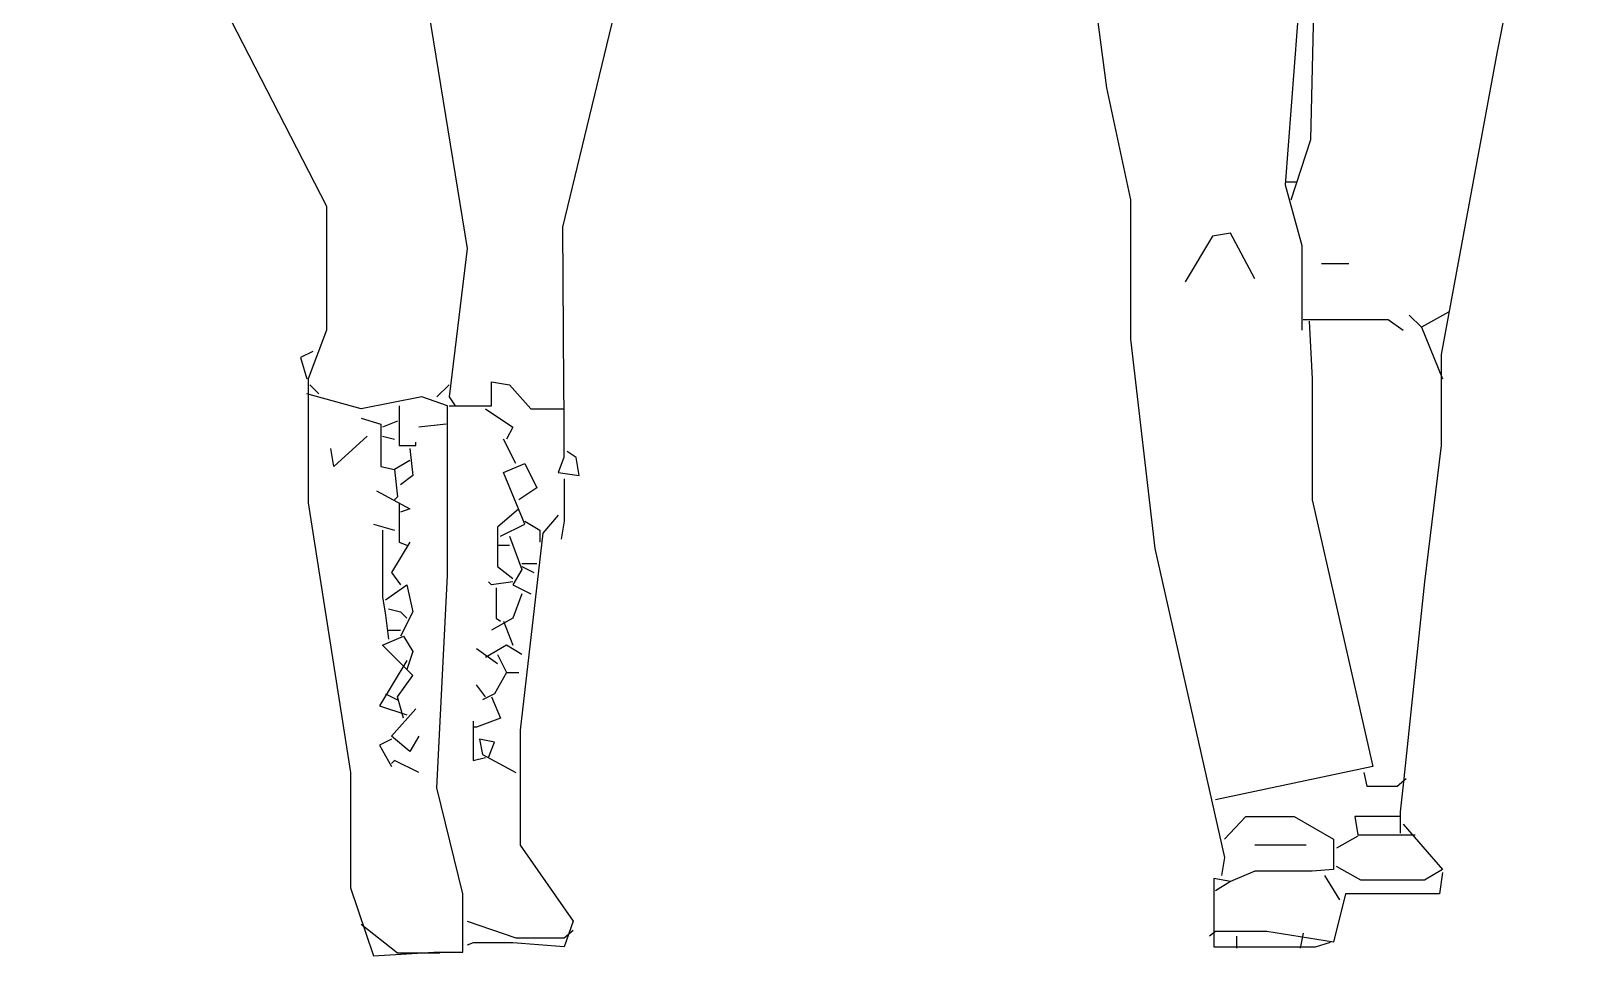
# Model space of a CAD drawing. Header units: millimetres. Extents: x -1587.96 to -1586.67, y 1778.13 to 1779.78.
# Drawn here: x -1587.9 to -1586.874, y 1778.129 to 1778.74 of the extents above; entities that cross this region are included whole.
import ezdxf

# ---------------------------------------------------------------- set-up
doc = ezdxf.new("R2010")
doc.units = ezdxf.units.MM
doc.header["$LTSCALE"] = 10
doc.layers.add('Humanos', color=2, linetype='Continuous')

msp = doc.modelspace()

# ---------------------------------------------------------------- linework, layer by layer
at = {"layer": 'Humanos'}
for points in [[(-1587.6217, 1778.9784), (-1587.6297, 1778.8564), (-1587.6437, 1778.7924), (-1587.6117, 1778.5964), (-1587.6237, 1778.4984), (-1587.6197, 1778.4924)], [(-1587.8997, 1778.9704), (-1587.8837, 1778.9624), (-1587.8177, 1778.9364), (-1587.8057, 1778.9264), (-1587.8057, 1778.8884), (-1587.7957, 1778.8404), (-1587.7797, 1778.7704), (-1587.7047, 1778.6244), (-1587.7047, 1778.5424), (-1587.7167, 1778.5104), (-1587.7167, 1778.4284), (-1587.6887, 1778.2504), (-1587.6887, 1778.1744), (-1587.6737, 1778.1294), (-1587.6337, 1778.1319), (-1587.6147, 1778.1319), (-1587.6147, 1778.1704), (-1587.6317, 1778.2404), (-1587.6247, 1778.3804), (-1587.6247, 1778.4924), (-1587.6417, 1778.4984), (-1587.6817, 1778.4904), (-1587.7177, 1778.5004)], [(-1586.8737, 1778.9644), (-1586.8857, 1778.9584), (-1586.9317, 1778.7264), (-1586.9687, 1778.5264), (-1586.9687, 1778.4664), (-1586.9797, 1778.3764), (-1586.9937, 1778.2424), (-1586.9957, 1778.2244), (-1586.9957, 1778.2104)], [(-1587.0677, 1778.6284), (-1587.0547, 1778.6684), (-1587.0522, 1778.7724), (-1587.0522, 1778.8924), (-1587.0617, 1778.8944), (-1587.0617, 1778.7684), (-1587.0717, 1778.6384), (-1587.0607, 1778.5984), (-1587.0607, 1778.5424)], [(-1587.2097, 1778.8544), (-1587.1897, 1778.7024), (-1587.1737, 1778.6284), (-1587.1737, 1778.5364), (-1587.1577, 1778.3984), (-1587.1117, 1778.1944), (-1587.1137, 1778.1824)], [(-1587.4977, 1778.7984), (-1587.5117, 1778.7644), (-1587.5487, 1778.6104), (-1587.5482, 1778.5064), (-1587.548, 1778.4864), (-1587.548, 1778.4584), (-1587.5517, 1778.4484), (-1587.5377, 1778.4464), (-1587.5397, 1778.4584), (-1587.5457, 1778.4624)], [(-1587.0717, 1778.6404), (-1587.0637, 1778.6404)], [(-1587.0717, 1778.6404), (-1587.0637, 1778.6404)], [(-1587.0717, 1778.6404), (-1587.0637, 1778.6404)], [(-1587.0717, 1778.6404), (-1587.0637, 1778.6404)], [(-1587.0717, 1778.6404), (-1587.0637, 1778.6404)], [(-1587.0717, 1778.6404), (-1587.0637, 1778.6404)], [(-1587.0717, 1778.6404), (-1587.0637, 1778.6404)], [(-1587.0717, 1778.6404), (-1587.0637, 1778.6404)], [(-1587.0717, 1778.6404), (-1587.0637, 1778.6404)], [(-1587.0917, 1778.5764), (-1587.1077, 1778.6064), (-1587.1197, 1778.6044), (-1587.1377, 1778.5744)], [(-1587.0477, 1778.5864), (-1587.0297, 1778.5864)], [(-1587.0477, 1778.5864), (-1587.0297, 1778.5864)], [(-1587.0477, 1778.5864), (-1587.0297, 1778.5864)], [(-1587.0477, 1778.5864), (-1587.0297, 1778.5864)], [(-1587.0477, 1778.5864), (-1587.0297, 1778.5864)], [(-1586.9637, 1778.5544), (-1586.9817, 1778.5444), (-1586.9897, 1778.5524)], [(-1586.9637, 1778.5544), (-1586.9817, 1778.5444), (-1586.9897, 1778.5524)], [(-1586.9637, 1778.5544), (-1586.9817, 1778.5444), (-1586.9897, 1778.5524)], [(-1586.9637, 1778.5544), (-1586.9817, 1778.5444), (-1586.9897, 1778.5524)], [(-1586.9637, 1778.5544), (-1586.9817, 1778.5444), (-1586.9897, 1778.5524)], [(-1587.0557, 1778.5484), (-1587.0537, 1778.5104), (-1587.0537, 1778.4304), (-1587.0137, 1778.2544), (-1587.1177, 1778.2324)], [(-1587.0597, 1778.5494), (-1587.0037, 1778.5494), (-1586.9937, 1778.5424)], [(-1586.9817, 1778.5444), (-1586.9677, 1778.5104)], [(-1586.9817, 1778.5444), (-1586.9677, 1778.5104)], [(-1586.9817, 1778.5444), (-1586.9677, 1778.5104)], [(-1587.7137, 1778.5284), (-1587.7217, 1778.5244), (-1587.7177, 1778.5104)], [(-1587.7137, 1778.5284), (-1587.7217, 1778.5244), (-1587.7177, 1778.5104)], [(-1587.7137, 1778.5284), (-1587.7217, 1778.5244), (-1587.7177, 1778.5104)], [(-1587.7137, 1778.5284), (-1587.7217, 1778.5244), (-1587.7177, 1778.5104)], [(-1587.7137, 1778.5284), (-1587.7217, 1778.5244), (-1587.7177, 1778.5104)], [(-1587.7137, 1778.5284), (-1587.7217, 1778.5244), (-1587.7177, 1778.5104)], [(-1587.7137, 1778.5284), (-1587.7217, 1778.5244), (-1587.7177, 1778.5104)], [(-1587.7137, 1778.5284), (-1587.7217, 1778.5244), (-1587.7177, 1778.5104)], [(-1587.7137, 1778.5284), (-1587.7217, 1778.5244), (-1587.7177, 1778.5104)], [(-1587.7137, 1778.5284), (-1587.7217, 1778.5244), (-1587.7177, 1778.5104)], [(-1587.7157, 1778.5064), (-1587.7097, 1778.5004)], [(-1587.6237, 1778.5064), (-1587.6317, 1778.4984)], [(-1587.6237, 1778.5064), (-1587.6317, 1778.4984)], [(-1587.6237, 1778.5064), (-1587.6317, 1778.4984)], [(-1587.6237, 1778.4924), (-1587.5957, 1778.4924), (-1587.5957, 1778.5084), (-1587.5837, 1778.5064), (-1587.5697, 1778.4904), (-1587.5477, 1778.4904)], [(-1587.6567, 1778.4924), (-1587.6567, 1778.4664), (-1587.6457, 1778.4664), (-1587.6457, 1778.4684)], [(-1587.6567, 1778.4924), (-1587.6567, 1778.4664), (-1587.6457, 1778.4664), (-1587.6457, 1778.4684)], [(-1587.6567, 1778.4924), (-1587.6567, 1778.4664), (-1587.6457, 1778.4664), (-1587.6457, 1778.4684)], [(-1587.6567, 1778.4924), (-1587.6567, 1778.4664), (-1587.6457, 1778.4664), (-1587.6457, 1778.4684)], [(-1587.6567, 1778.4924), (-1587.6567, 1778.4664), (-1587.6457, 1778.4664), (-1587.6457, 1778.4684)], [(-1587.6567, 1778.4924), (-1587.6567, 1778.4664), (-1587.6457, 1778.4664), (-1587.6457, 1778.4684)], [(-1587.6567, 1778.4924), (-1587.6567, 1778.4664), (-1587.6457, 1778.4664), (-1587.6457, 1778.4684)], [(-1587.6567, 1778.4924), (-1587.6567, 1778.4664), (-1587.6457, 1778.4664), (-1587.6457, 1778.4684)], [(-1587.6567, 1778.4924), (-1587.6567, 1778.4664), (-1587.6457, 1778.4664), (-1587.6457, 1778.4684)], [(-1587.6567, 1778.4924), (-1587.6567, 1778.4664), (-1587.6457, 1778.4664), (-1587.6457, 1778.4684)], [(-1587.6567, 1778.4924), (-1587.6567, 1778.4664), (-1587.6457, 1778.4664), (-1587.6457, 1778.4684)], [(-1587.6567, 1778.4924), (-1587.6567, 1778.4664), (-1587.6457, 1778.4664), (-1587.6457, 1778.4684)], [(-1587.5997, 1778.4904), (-1587.5817, 1778.4784), (-1587.5857, 1778.4704)], [(-1587.5997, 1778.4904), (-1587.5817, 1778.4784), (-1587.5857, 1778.4704)], [(-1587.5997, 1778.4904), (-1587.5817, 1778.4784), (-1587.5857, 1778.4704)], [(-1587.5997, 1778.4904), (-1587.5817, 1778.4784), (-1587.5857, 1778.4704)], [(-1587.6817, 1778.4844), (-1587.6687, 1778.4804), (-1587.6687, 1778.4524), (-1587.6597, 1778.4504)], [(-1587.6817, 1778.4844), (-1587.6687, 1778.4804), (-1587.6687, 1778.4524), (-1587.6597, 1778.4504)], [(-1587.6817, 1778.4844), (-1587.6687, 1778.4804), (-1587.6687, 1778.4524), (-1587.6597, 1778.4504)], [(-1587.6817, 1778.4844), (-1587.6687, 1778.4804), (-1587.6687, 1778.4524), (-1587.6597, 1778.4504)], [(-1587.6577, 1778.4824), (-1587.6677, 1778.4784)], [(-1587.6577, 1778.4824), (-1587.6677, 1778.4784)], [(-1587.6577, 1778.4824), (-1587.6677, 1778.4784)], [(-1587.6257, 1778.4804), (-1587.6437, 1778.4784)], [(-1587.6777, 1778.4724), (-1587.6997, 1778.4524), (-1587.7017, 1778.4644)], [(-1587.6777, 1778.4724), (-1587.6997, 1778.4524), (-1587.7017, 1778.4644)], [(-1587.6677, 1778.4724), (-1587.6597, 1778.4704)], [(-1587.6677, 1778.4724), (-1587.6597, 1778.4704)], [(-1587.6677, 1778.4724), (-1587.6597, 1778.4704)], [(-1587.6677, 1778.4724), (-1587.6597, 1778.4704)], [(-1587.5797, 1778.4544), (-1587.5877, 1778.4704)], [(-1587.5797, 1778.4544), (-1587.5877, 1778.4704)], [(-1587.5797, 1778.4544), (-1587.5877, 1778.4704)], [(-1587.5797, 1778.4544), (-1587.5877, 1778.4704)], [(-1587.5797, 1778.4544), (-1587.5877, 1778.4704)], [(-1587.5797, 1778.4544), (-1587.5877, 1778.4704)], [(-1587.5797, 1778.4544), (-1587.5877, 1778.4704)], [(-1587.5797, 1778.4544), (-1587.5877, 1778.4704)], [(-1587.5797, 1778.4544), (-1587.5877, 1778.4704)], [(-1587.6497, 1778.4644), (-1587.6477, 1778.4464), (-1587.6557, 1778.4404)], [(-1587.6497, 1778.4644), (-1587.6477, 1778.4464), (-1587.6557, 1778.4404)], [(-1587.6497, 1778.4644), (-1587.6477, 1778.4464), (-1587.6557, 1778.4404)], [(-1587.6497, 1778.4644), (-1587.6477, 1778.4464), (-1587.6557, 1778.4404)], [(-1587.6497, 1778.4644), (-1587.6477, 1778.4464), (-1587.6557, 1778.4404)], [(-1587.6497, 1778.4644), (-1587.6477, 1778.4464), (-1587.6557, 1778.4404)], [(-1587.6497, 1778.4644), (-1587.6477, 1778.4464), (-1587.6557, 1778.4404)], [(-1587.6497, 1778.4644), (-1587.6477, 1778.4464), (-1587.6557, 1778.4404)], [(-1587.6497, 1778.4644), (-1587.6477, 1778.4464), (-1587.6557, 1778.4404)], [(-1587.6497, 1778.4564), (-1587.6597, 1778.4504), (-1587.6577, 1778.4324), (-1587.6597, 1778.4304)], [(-1587.5897, 1778.4064), (-1587.5737, 1778.4144), (-1587.5877, 1778.4484), (-1587.5737, 1778.4544), (-1587.5657, 1778.4384), (-1587.5777, 1778.4304)], [(-1587.5897, 1778.4064), (-1587.5737, 1778.4144), (-1587.5877, 1778.4484), (-1587.5737, 1778.4544), (-1587.5657, 1778.4384), (-1587.5777, 1778.4304)], [(-1587.5897, 1778.4064), (-1587.5737, 1778.4144), (-1587.5877, 1778.4484), (-1587.5737, 1778.4544), (-1587.5657, 1778.4384), (-1587.5777, 1778.4304)], [(-1587.5897, 1778.4064), (-1587.5737, 1778.4144), (-1587.5877, 1778.4484), (-1587.5737, 1778.4544), (-1587.5657, 1778.4384), (-1587.5777, 1778.4304)], [(-1587.5897, 1778.4064), (-1587.5737, 1778.4144), (-1587.5877, 1778.4484), (-1587.5737, 1778.4544), (-1587.5657, 1778.4384), (-1587.5777, 1778.4304)], [(-1587.5897, 1778.4064), (-1587.5737, 1778.4144), (-1587.5877, 1778.4484), (-1587.5737, 1778.4544), (-1587.5657, 1778.4384), (-1587.5777, 1778.4304)], [(-1587.5897, 1778.4064), (-1587.5737, 1778.4144), (-1587.5877, 1778.4484), (-1587.5737, 1778.4544), (-1587.5657, 1778.4384), (-1587.5777, 1778.4304)], [(-1587.5897, 1778.4064), (-1587.5737, 1778.4144), (-1587.5877, 1778.4484), (-1587.5737, 1778.4544), (-1587.5657, 1778.4384), (-1587.5777, 1778.4304)], [(-1587.5897, 1778.4064), (-1587.5737, 1778.4144), (-1587.5877, 1778.4484), (-1587.5737, 1778.4544), (-1587.5657, 1778.4384), (-1587.5777, 1778.4304)], [(-1587.5897, 1778.4064), (-1587.5737, 1778.4144), (-1587.5877, 1778.4484), (-1587.5737, 1778.4544), (-1587.5657, 1778.4384), (-1587.5777, 1778.4304)], [(-1587.5897, 1778.4064), (-1587.5737, 1778.4144), (-1587.5877, 1778.4484), (-1587.5737, 1778.4544), (-1587.5657, 1778.4384), (-1587.5777, 1778.4304)], [(-1587.5897, 1778.4064), (-1587.5737, 1778.4144), (-1587.5877, 1778.4484), (-1587.5737, 1778.4544), (-1587.5657, 1778.4384), (-1587.5777, 1778.4304)], [(-1587.5477, 1778.4444), (-1587.5477, 1778.4164), (-1587.5497, 1778.4044)], [(-1587.5477, 1778.4444), (-1587.5477, 1778.4164), (-1587.5497, 1778.4044)], [(-1587.6717, 1778.4364), (-1587.6497, 1778.4244), (-1587.6557, 1778.4224)], [(-1587.6567, 1778.4284), (-1587.6567, 1778.4024), (-1587.6517, 1778.4004)], [(-1587.6567, 1778.4284), (-1587.6567, 1778.4024), (-1587.6517, 1778.4004)], [(-1587.6567, 1778.4284), (-1587.6567, 1778.4024), (-1587.6517, 1778.4004)], [(-1587.6567, 1778.4284), (-1587.6567, 1778.4024), (-1587.6517, 1778.4004)], [(-1587.6567, 1778.4284), (-1587.6567, 1778.4024), (-1587.6517, 1778.4004)], [(-1587.6567, 1778.4284), (-1587.6567, 1778.4024), (-1587.6517, 1778.4004)], [(-1587.6567, 1778.4284), (-1587.6567, 1778.4024), (-1587.6517, 1778.4004)], [(-1587.5517, 1778.4204), (-1587.5617, 1778.4084), (-1587.5767, 1778.2784), (-1587.5767, 1778.2024), (-1587.5417, 1778.1524), (-1587.5477, 1778.1354), (-1587.5817, 1778.1379), (-1587.6077, 1778.1379), (-1587.6117, 1778.1364)], [(-1587.5777, 1778.4244), (-1587.5917, 1778.4124), (-1587.5917, 1778.3864), (-1587.5817, 1778.3784)], [(-1587.5777, 1778.4244), (-1587.5917, 1778.4124), (-1587.5917, 1778.3864), (-1587.5817, 1778.3784)], [(-1587.5777, 1778.4244), (-1587.5917, 1778.4124), (-1587.5917, 1778.3864), (-1587.5817, 1778.3784)], [(-1587.5777, 1778.4244), (-1587.5917, 1778.4124), (-1587.5917, 1778.3864), (-1587.5817, 1778.3784)], [(-1587.5777, 1778.4244), (-1587.5917, 1778.4124), (-1587.5917, 1778.3864), (-1587.5817, 1778.3784)], [(-1587.5777, 1778.4244), (-1587.5917, 1778.4124), (-1587.5917, 1778.3864), (-1587.5817, 1778.3784)], [(-1587.6737, 1778.4144), (-1587.6597, 1778.4104)], [(-1587.6737, 1778.4144), (-1587.6597, 1778.4104)], [(-1587.6737, 1778.4144), (-1587.6597, 1778.4104)], [(-1587.6677, 1778.4104), (-1587.6677, 1778.3664), (-1587.6657, 1778.3544), (-1587.6637, 1778.3384)], [(-1587.6677, 1778.4104), (-1587.6677, 1778.3664), (-1587.6657, 1778.3544), (-1587.6637, 1778.3384)], [(-1587.6677, 1778.4104), (-1587.6677, 1778.3664), (-1587.6657, 1778.3544), (-1587.6637, 1778.3384)], [(-1587.5737, 1778.4164), (-1587.5637, 1778.4104), (-1587.5637, 1778.4024)], [(-1587.6497, 1778.4024), (-1587.6617, 1778.3824), (-1587.6557, 1778.3744)], [(-1587.5917, 1778.4004), (-1587.5837, 1778.4004)], [(-1587.5917, 1778.4004), (-1587.5837, 1778.4004)], [(-1587.5917, 1778.4004), (-1587.5837, 1778.4004)], [(-1587.5917, 1778.4004), (-1587.5837, 1778.4004)], [(-1587.5917, 1778.4004), (-1587.5837, 1778.4004)], [(-1587.5837, 1778.4064), (-1587.5757, 1778.3844), (-1587.5817, 1778.3744), (-1587.5697, 1778.3684)], [(-1587.5837, 1778.4064), (-1587.5757, 1778.3844), (-1587.5817, 1778.3744), (-1587.5697, 1778.3684)], [(-1587.5837, 1778.4064), (-1587.5757, 1778.3844), (-1587.5817, 1778.3744), (-1587.5697, 1778.3684)], [(-1587.5757, 1778.3884), (-1587.5657, 1778.3884)], [(-1587.5757, 1778.3884), (-1587.5657, 1778.3884)], [(-1587.5757, 1778.3884), (-1587.5657, 1778.3884)], [(-1587.5757, 1778.3884), (-1587.5657, 1778.3884)], [(-1587.5757, 1778.3864), (-1587.5677, 1778.3824)], [(-1587.5757, 1778.3864), (-1587.5677, 1778.3824)], [(-1587.5757, 1778.3864), (-1587.5677, 1778.3824)], [(-1587.5757, 1778.3864), (-1587.5677, 1778.3824)], [(-1587.5757, 1778.3864), (-1587.5677, 1778.3824)], [(-1587.5757, 1778.3864), (-1587.5677, 1778.3824)], [(-1587.5757, 1778.3864), (-1587.5677, 1778.3824)], [(-1587.5757, 1778.3864), (-1587.5677, 1778.3824)], [(-1587.5757, 1778.3864), (-1587.5677, 1778.3824)], [(-1587.5757, 1778.3864), (-1587.5677, 1778.3824)], [(-1587.5757, 1778.3864), (-1587.5677, 1778.3824)], [(-1587.5757, 1778.3864), (-1587.5677, 1778.3824)], [(-1587.5757, 1778.3864), (-1587.5677, 1778.3824)], [(-1587.5757, 1778.3864), (-1587.5677, 1778.3824)], [(-1587.5757, 1778.3864), (-1587.5677, 1778.3824)], [(-1587.5757, 1778.3864), (-1587.5677, 1778.3824)], [(-1587.5757, 1778.3864), (-1587.5677, 1778.3824)], [(-1587.5757, 1778.3864), (-1587.5677, 1778.3824)], [(-1587.5757, 1778.3864), (-1587.5677, 1778.3824)], [(-1587.5757, 1778.3864), (-1587.5677, 1778.3824)], [(-1587.6657, 1778.3644), (-1587.6517, 1778.3744), (-1587.6477, 1778.3564), (-1587.6557, 1778.3404)], [(-1587.6657, 1778.3644), (-1587.6517, 1778.3744), (-1587.6477, 1778.3564), (-1587.6557, 1778.3404)], [(-1587.6657, 1778.3644), (-1587.6517, 1778.3744), (-1587.6477, 1778.3564), (-1587.6557, 1778.3404)], [(-1587.6657, 1778.3644), (-1587.6517, 1778.3744), (-1587.6477, 1778.3564), (-1587.6557, 1778.3404)], [(-1587.6657, 1778.3644), (-1587.6517, 1778.3744), (-1587.6477, 1778.3564), (-1587.6557, 1778.3404)], [(-1587.5817, 1778.3764), (-1587.5957, 1778.3744), (-1587.5977, 1778.3764)], [(-1587.5757, 1778.3684), (-1587.5817, 1778.3524), (-1587.5957, 1778.3444)], [(-1587.5757, 1778.3684), (-1587.5817, 1778.3524), (-1587.5957, 1778.3444)], [(-1587.5757, 1778.3684), (-1587.5817, 1778.3524), (-1587.5957, 1778.3444)], [(-1587.5927, 1778.3724), (-1587.5927, 1778.3524), (-1587.5897, 1778.3504)], [(-1587.5927, 1778.3724), (-1587.5927, 1778.3524), (-1587.5897, 1778.3504)], [(-1587.6637, 1778.3584), (-1587.6557, 1778.3564), (-1587.6517, 1778.3524)], [(-1587.6637, 1778.3584), (-1587.6557, 1778.3564), (-1587.6517, 1778.3524)], [(-1587.6637, 1778.3584), (-1587.6557, 1778.3564), (-1587.6517, 1778.3524)], [(-1587.5877, 1778.3504), (-1587.5817, 1778.3344)], [(-1587.5877, 1778.3504), (-1587.5817, 1778.3344)], [(-1587.5877, 1778.3504), (-1587.5817, 1778.3344)], [(-1587.5877, 1778.3504), (-1587.5817, 1778.3344)], [(-1587.5877, 1778.3504), (-1587.5817, 1778.3344)], [(-1587.5877, 1778.3504), (-1587.5817, 1778.3344)], [(-1587.5877, 1778.3504), (-1587.5817, 1778.3344)], [(-1587.5877, 1778.3504), (-1587.5817, 1778.3344)], [(-1587.6537, 1778.2864), (-1587.6577, 1778.3004), (-1587.6477, 1778.3144), (-1587.6677, 1778.3344), (-1587.6537, 1778.3404), (-1587.6477, 1778.3304), (-1587.6517, 1778.3184)], [(-1587.6537, 1778.2864), (-1587.6577, 1778.3004), (-1587.6477, 1778.3144), (-1587.6677, 1778.3344), (-1587.6537, 1778.3404), (-1587.6477, 1778.3304), (-1587.6517, 1778.3184)], [(-1587.6537, 1778.2864), (-1587.6577, 1778.3004), (-1587.6477, 1778.3144), (-1587.6677, 1778.3344), (-1587.6537, 1778.3404), (-1587.6477, 1778.3304), (-1587.6517, 1778.3184)], [(-1587.6637, 1778.3444), (-1587.6557, 1778.3444)], [(-1587.6637, 1778.3444), (-1587.6557, 1778.3444)], [(-1587.6637, 1778.3444), (-1587.6557, 1778.3444)], [(-1587.6637, 1778.3444), (-1587.6557, 1778.3444)], [(-1587.6637, 1778.3444), (-1587.6557, 1778.3444)], [(-1587.6637, 1778.3444), (-1587.6557, 1778.3444)], [(-1587.6057, 1778.3324), (-1587.5917, 1778.3224)], [(-1587.6057, 1778.3324), (-1587.5917, 1778.3224)], [(-1587.6057, 1778.3324), (-1587.5917, 1778.3224)], [(-1587.6057, 1778.3324), (-1587.5917, 1778.3224)], [(-1587.6057, 1778.3324), (-1587.5917, 1778.3224)], [(-1587.6057, 1778.3324), (-1587.5917, 1778.3224)], [(-1587.6057, 1778.3324), (-1587.5917, 1778.3224)], [(-1587.6057, 1778.3324), (-1587.5917, 1778.3224)], [(-1587.5757, 1778.3284), (-1587.5857, 1778.3344), (-1587.5997, 1778.3264)], [(-1587.5757, 1778.3284), (-1587.5857, 1778.3344), (-1587.5997, 1778.3264)], [(-1587.5757, 1778.3284), (-1587.5857, 1778.3344), (-1587.5997, 1778.3264)], [(-1587.5917, 1778.3284), (-1587.5857, 1778.3164), (-1587.5777, 1778.3164)], [(-1587.5917, 1778.3284), (-1587.5857, 1778.3164), (-1587.5777, 1778.3164)], [(-1587.5917, 1778.3284), (-1587.5857, 1778.3164), (-1587.5777, 1778.3164)], [(-1587.5917, 1778.3284), (-1587.5857, 1778.3164), (-1587.5777, 1778.3164)], [(-1587.6517, 1778.3244), (-1587.6697, 1778.2944), (-1587.6517, 1778.2884)], [(-1587.6517, 1778.3244), (-1587.6697, 1778.2944), (-1587.6517, 1778.2884)], [(-1587.6517, 1778.3244), (-1587.6697, 1778.2944), (-1587.6517, 1778.2884)], [(-1587.5857, 1778.3164), (-1587.5937, 1778.3024), (-1587.6017, 1778.2984)], [(-1587.5857, 1778.3164), (-1587.5937, 1778.3024), (-1587.6017, 1778.2984)], [(-1587.5857, 1778.3164), (-1587.5937, 1778.3024), (-1587.6017, 1778.2984)], [(-1587.5857, 1778.3164), (-1587.5937, 1778.3024), (-1587.6017, 1778.2984)], [(-1587.5997, 1778.3004), (-1587.6057, 1778.3084)], [(-1587.5997, 1778.3004), (-1587.6057, 1778.3084)], [(-1587.5997, 1778.3004), (-1587.6057, 1778.3084)], [(-1587.5997, 1778.3004), (-1587.6057, 1778.3084)], [(-1587.6657, 1778.3024), (-1587.6577, 1778.2984)], [(-1587.6657, 1778.3024), (-1587.6577, 1778.2984)], [(-1587.5957, 1778.3004), (-1587.5897, 1778.2864), (-1587.6057, 1778.2804), (-1587.6077, 1778.2804)], [(-1587.5957, 1778.3004), (-1587.5897, 1778.2864), (-1587.6057, 1778.2804), (-1587.6077, 1778.2804)], [(-1587.5957, 1778.3004), (-1587.5897, 1778.2864), (-1587.6057, 1778.2804), (-1587.6077, 1778.2804)], [(-1587.5957, 1778.3004), (-1587.5897, 1778.2864), (-1587.6057, 1778.2804), (-1587.6077, 1778.2804)], [(-1587.5957, 1778.3004), (-1587.5897, 1778.2864), (-1587.6057, 1778.2804), (-1587.6077, 1778.2804)], [(-1587.6437, 1778.2744), (-1587.6497, 1778.2644), (-1587.6617, 1778.2744), (-1587.6457, 1778.2924)], [(-1587.6437, 1778.2744), (-1587.6497, 1778.2644), (-1587.6617, 1778.2744), (-1587.6457, 1778.2924)], [(-1587.6437, 1778.2744), (-1587.6497, 1778.2644), (-1587.6617, 1778.2744), (-1587.6457, 1778.2924)], [(-1587.6437, 1778.2744), (-1587.6497, 1778.2644), (-1587.6617, 1778.2744), (-1587.6457, 1778.2924)], [(-1587.6077, 1778.2844), (-1587.6077, 1778.2584), (-1587.5997, 1778.2604)], [(-1587.6617, 1778.2724), (-1587.6697, 1778.2684), (-1587.6617, 1778.2544)], [(-1587.6617, 1778.2724), (-1587.6697, 1778.2684), (-1587.6617, 1778.2544)], [(-1587.6617, 1778.2724), (-1587.6697, 1778.2684), (-1587.6617, 1778.2544)], [(-1587.6617, 1778.2724), (-1587.6697, 1778.2684), (-1587.6617, 1778.2544)], [(-1587.6617, 1778.2724), (-1587.6697, 1778.2684), (-1587.6617, 1778.2544)], [(-1587.6617, 1778.2724), (-1587.6697, 1778.2684), (-1587.6617, 1778.2544)], [(-1587.5977, 1778.2604), (-1587.5937, 1778.2704), (-1587.6037, 1778.2724), (-1587.6017, 1778.2624), (-1587.5797, 1778.2504)], [(-1587.5977, 1778.2604), (-1587.5937, 1778.2704), (-1587.6037, 1778.2724), (-1587.6017, 1778.2624), (-1587.5797, 1778.2504)], [(-1587.5977, 1778.2604), (-1587.5937, 1778.2704), (-1587.6037, 1778.2724), (-1587.6017, 1778.2624), (-1587.5797, 1778.2504)], [(-1587.5977, 1778.2604), (-1587.5937, 1778.2704), (-1587.6037, 1778.2724), (-1587.6017, 1778.2624), (-1587.5797, 1778.2504)], [(-1587.5977, 1778.2604), (-1587.5937, 1778.2704), (-1587.6037, 1778.2724), (-1587.6017, 1778.2624), (-1587.5797, 1778.2504)], [(-1587.5977, 1778.2604), (-1587.5937, 1778.2704), (-1587.6037, 1778.2724), (-1587.6017, 1778.2624), (-1587.5797, 1778.2504)], [(-1587.6437, 1778.2504), (-1587.6597, 1778.2584), (-1587.6617, 1778.2564)], [(-1587.6437, 1778.2504), (-1587.6597, 1778.2584), (-1587.6617, 1778.2564)], [(-1587.6437, 1778.2504), (-1587.6597, 1778.2584), (-1587.6617, 1778.2564)], [(-1587.6437, 1778.2504), (-1587.6597, 1778.2584), (-1587.6617, 1778.2564)], [(-1587.6437, 1778.2504), (-1587.6597, 1778.2584), (-1587.6617, 1778.2564)], [(-1587.0197, 1778.2504), (-1587.0177, 1778.2414), (-1586.9977, 1778.2414), (-1586.9917, 1778.2464)], [(-1587.0197, 1778.2504), (-1587.0177, 1778.2414), (-1586.9977, 1778.2414), (-1586.9917, 1778.2464)], [(-1587.0197, 1778.2504), (-1587.0177, 1778.2414), (-1586.9977, 1778.2414), (-1586.9917, 1778.2464)], [(-1587.0197, 1778.2504), (-1587.0177, 1778.2414), (-1586.9977, 1778.2414), (-1586.9917, 1778.2464)], [(-1587.0197, 1778.2504), (-1587.0177, 1778.2414), (-1586.9977, 1778.2414), (-1586.9917, 1778.2464)], [(-1587.0197, 1778.2504), (-1587.0177, 1778.2414), (-1586.9977, 1778.2414), (-1586.9917, 1778.2464)], [(-1587.0197, 1778.2504), (-1587.0177, 1778.2414), (-1586.9977, 1778.2414), (-1586.9917, 1778.2464)], [(-1587.0197, 1778.2504), (-1587.0177, 1778.2414), (-1586.9977, 1778.2414), (-1586.9917, 1778.2464)], [(-1587.0197, 1778.2504), (-1587.0177, 1778.2414), (-1586.9977, 1778.2414), (-1586.9917, 1778.2464)], [(-1587.0197, 1778.2504), (-1587.0177, 1778.2414), (-1586.9977, 1778.2414), (-1586.9917, 1778.2464)], [(-1587.1117, 1778.2064), (-1587.0977, 1778.2214), (-1587.0657, 1778.2214), (-1587.0397, 1778.2064), (-1587.0397, 1778.1864), (-1587.0537, 1778.1854), (-1587.0917, 1778.1854), (-1587.1077, 1778.1784), (-1587.1187, 1778.1804), (-1587.1187, 1778.1354), (-1587.0517, 1778.1354), (-1587.0417, 1778.1384)], [(-1587.1117, 1778.2064), (-1587.0977, 1778.2214), (-1587.0657, 1778.2214), (-1587.0397, 1778.2064), (-1587.0397, 1778.1864), (-1587.0537, 1778.1854), (-1587.0917, 1778.1854), (-1587.1077, 1778.1784), (-1587.1187, 1778.1804), (-1587.1187, 1778.1354), (-1587.0517, 1778.1354), (-1587.0417, 1778.1384)], [(-1586.9937, 1778.2164), (-1586.9677, 1778.1864), (-1586.9797, 1778.1794), (-1587.0217, 1778.1794), (-1587.0377, 1778.1884)], [(-1586.9937, 1778.2164), (-1586.9677, 1778.1864), (-1586.9797, 1778.1794), (-1587.0217, 1778.1794), (-1587.0377, 1778.1884)], [(-1586.9937, 1778.2164), (-1586.9677, 1778.1864), (-1586.9797, 1778.1794), (-1587.0217, 1778.1794), (-1587.0377, 1778.1884)], [(-1586.9937, 1778.2164), (-1586.9677, 1778.1864), (-1586.9797, 1778.1794), (-1587.0217, 1778.1794), (-1587.0377, 1778.1884)], [(-1586.9937, 1778.2164), (-1586.9677, 1778.1864), (-1586.9797, 1778.1794), (-1587.0217, 1778.1794), (-1587.0377, 1778.1884)], [(-1586.9957, 1778.2214), (-1587.0257, 1778.2214), (-1587.0237, 1778.2094), (-1586.9857, 1778.2094)], [(-1586.9957, 1778.2214), (-1587.0257, 1778.2214), (-1587.0237, 1778.2094), (-1586.9857, 1778.2094)], [(-1586.9957, 1778.2214), (-1587.0257, 1778.2214), (-1587.0237, 1778.2094), (-1586.9857, 1778.2094)], [(-1587.0577, 1778.2024), (-1587.0917, 1778.2024)], [(-1587.0237, 1778.2084), (-1587.0377, 1778.2004)], [(-1587.0237, 1778.2084), (-1587.0377, 1778.2004)], [(-1587.0237, 1778.2084), (-1587.0377, 1778.2004)], [(-1586.9677, 1778.1844), (-1586.9697, 1778.1704), (-1587.0317, 1778.1704), (-1587.0397, 1778.1384), (-1587.0837, 1778.1454), (-1587.1177, 1778.1454), (-1587.1217, 1778.1424)], [(-1586.9677, 1778.1844), (-1586.9697, 1778.1704), (-1587.0317, 1778.1704), (-1587.0397, 1778.1384), (-1587.0837, 1778.1454), (-1587.1177, 1778.1454), (-1587.1217, 1778.1424)], [(-1586.9677, 1778.1844), (-1586.9697, 1778.1704), (-1587.0317, 1778.1704), (-1587.0397, 1778.1384), (-1587.0837, 1778.1454), (-1587.1177, 1778.1454), (-1587.1217, 1778.1424)], [(-1587.0457, 1778.1824), (-1587.0357, 1778.1664)], [(-1587.0457, 1778.1824), (-1587.0357, 1778.1664)], [(-1587.0457, 1778.1824), (-1587.0357, 1778.1664)], [(-1587.0457, 1778.1824), (-1587.0357, 1778.1664)], [(-1587.0457, 1778.1824), (-1587.0357, 1778.1664)], [(-1587.1077, 1778.1784), (-1587.1177, 1778.1724)], [(-1587.6117, 1778.1524), (-1587.5797, 1778.1414), (-1587.5477, 1778.1414), (-1587.5417, 1778.1464)], [(-1587.6817, 1778.1504), (-1587.6577, 1778.1314), (-1587.6297, 1778.1314)], [(-1587.6817, 1778.1504), (-1587.6577, 1778.1314), (-1587.6297, 1778.1314)], [(-1587.6817, 1778.1504), (-1587.6577, 1778.1314), (-1587.6297, 1778.1314)], [(-1587.6817, 1778.1504), (-1587.6577, 1778.1314), (-1587.6297, 1778.1314)], [(-1587.6817, 1778.1504), (-1587.6577, 1778.1314), (-1587.6297, 1778.1314)], [(-1587.1037, 1778.1424), (-1587.1037, 1778.1344)], [(-1587.1037, 1778.1424), (-1587.1037, 1778.1344)], [(-1587.1037, 1778.1424), (-1587.1037, 1778.1344)], [(-1587.0597, 1778.1444), (-1587.0617, 1778.1344)], [(-1587.0597, 1778.1444), (-1587.0617, 1778.1344)], [(-1587.0597, 1778.1444), (-1587.0617, 1778.1344)], [(-1587.0597, 1778.1444), (-1587.0617, 1778.1344)], [(-1587.0597, 1778.1444), (-1587.0617, 1778.1344)], [(-1587.0597, 1778.1444), (-1587.0617, 1778.1344)]]:
    msp.add_lwpolyline(points, dxfattribs=at)

doc.saveas('drawing.dxf')
